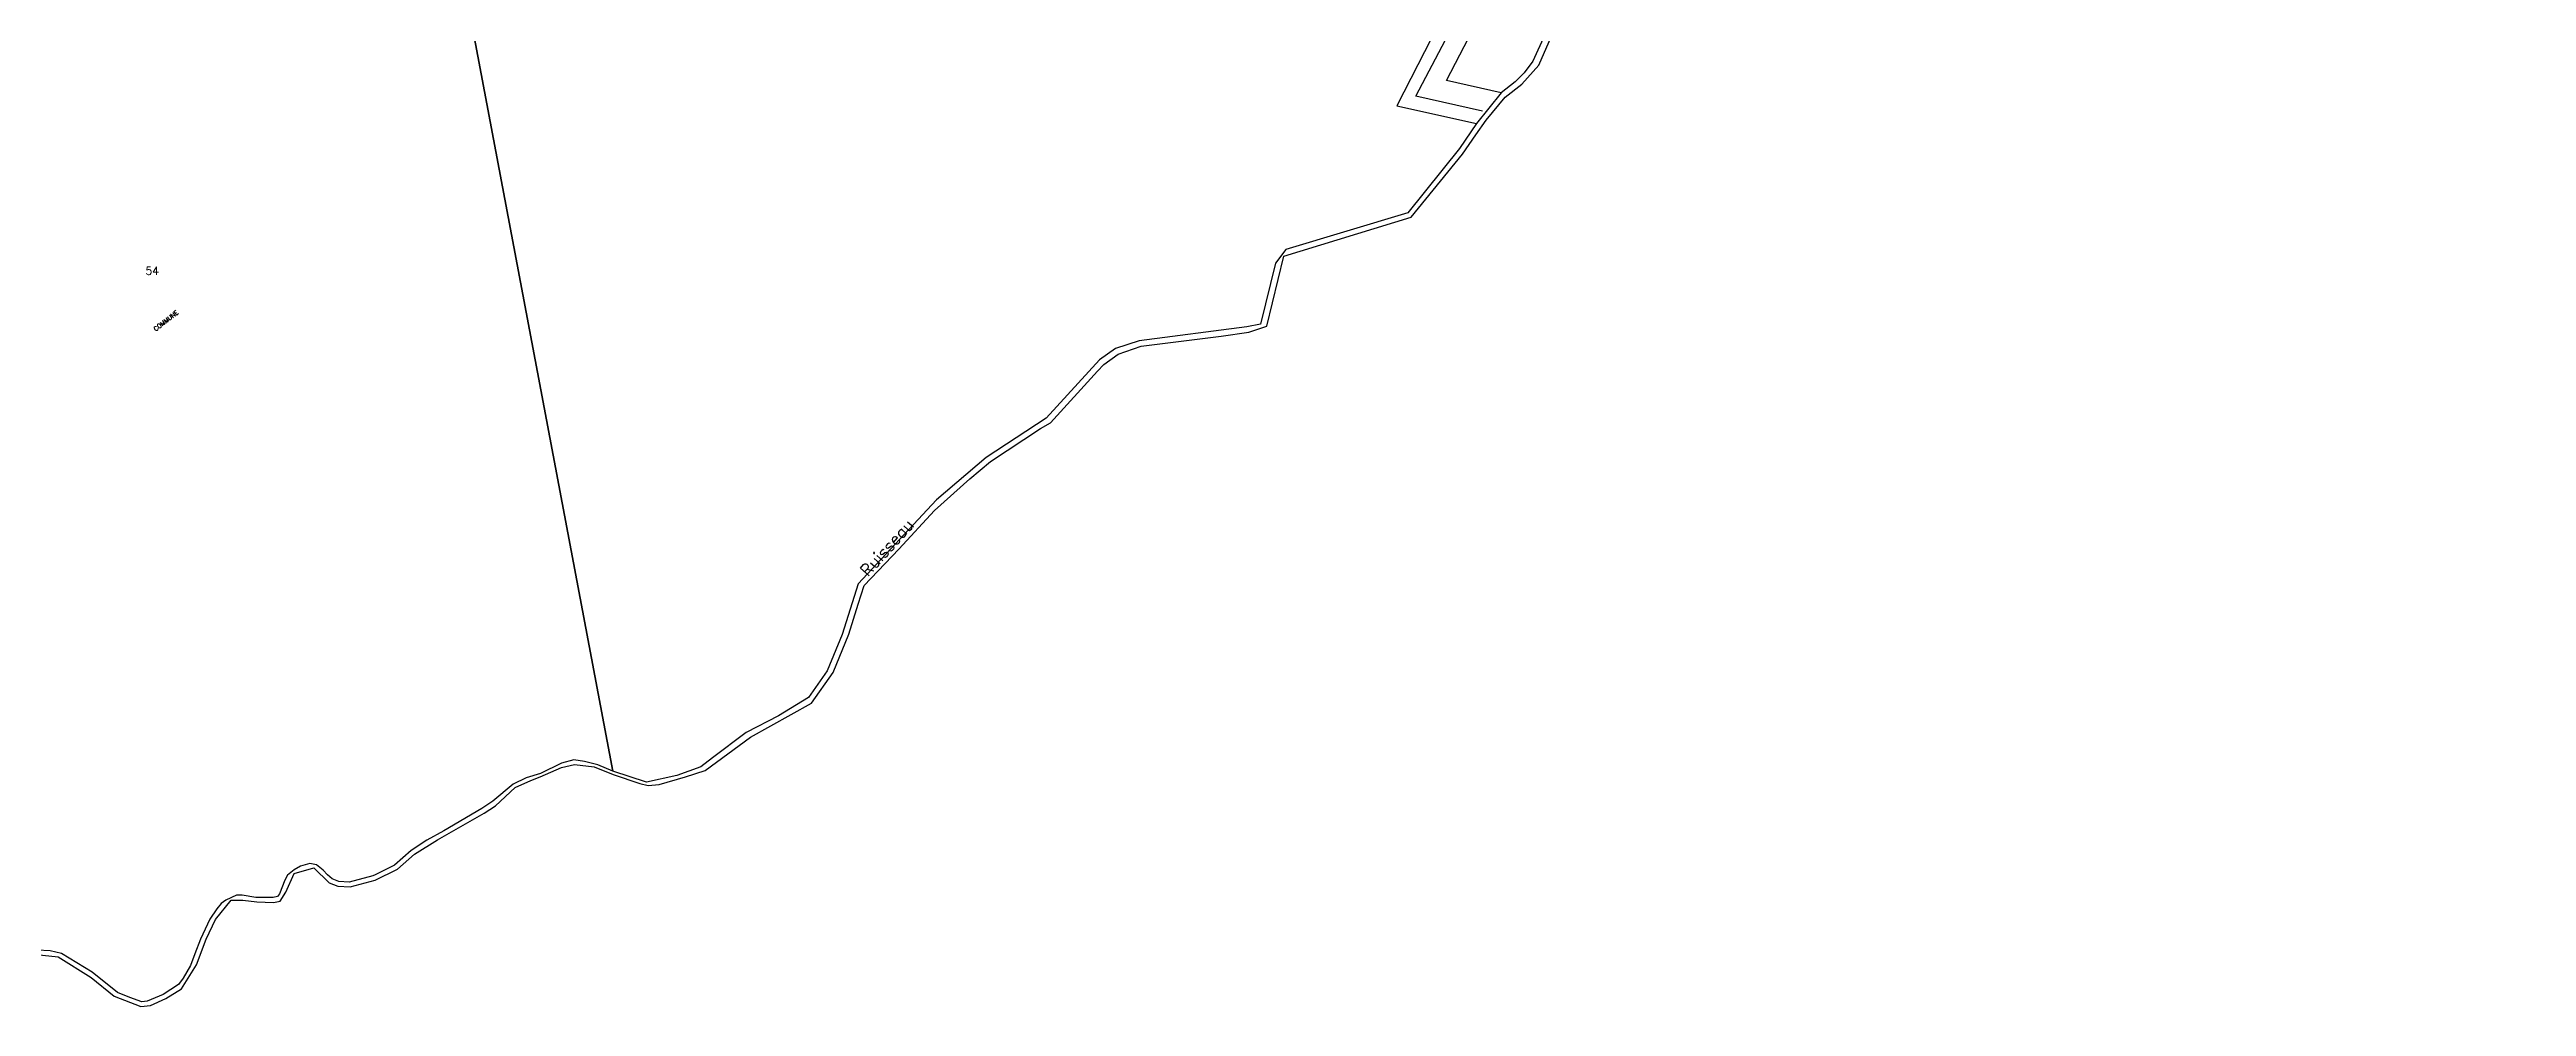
# Model space of a CAD drawing. Header units: metres. Extents: x 394605 to 1395358, y 4171135 to 6406139.
# Drawn here: x 1393865 to 1394493, y 4171629 to 4171872 of the extents above; entities that cross this region are included whole.
import ezdxf

# ---------------------------------------------------------------- set-up
doc = ezdxf.new("R2010")
doc.units = ezdxf.units.M
doc.header["$LTSCALE"] = 2
doc.layers.add('T-SECTION AW', color=2, linetype='Continuous')
doc.styles.get("Standard").update_dxf_attribs({"font": 'txt.shx'})

msp = doc.modelspace()

# ---------------------------------------------------------------- linework, layer by layer
at = {"layer": 'T-SECTION AW', "color": 45, "flags": 128}
for points in [[(1394228.26, 4171856), (1394211.42, 4171859.83), (1394492.91, 4172394.39)], [(1394340.4, 4172118.71), (1394206.6, 4171857.38), (1394226.76, 4171852.94), (1394222.42, 4171846.57), (1394209.36, 4171830.24), (1394178.46, 4171820.93), (1394175.84, 4171817.54), (1394172, 4171802.06), (1394168.53, 4171801.37), (1394141.29, 4171797.82), (1394135.26, 4171795.91), (1394131.21, 4171793.03), (1394117.7, 4171778.23), (1394102.44, 4171768.24), (1394089.9, 4171757.55), (1394070.07, 4171736.22), (1394066.01, 4171723.41), (1394062.14, 4171714.14), (1394057.45, 4171707.4), (1394049.85, 4171702.77), (1394041.68, 4171698.52), (1394033.14, 4171692.12), (1394030.13, 4171689.84), (1394024.09, 4171687.69), (1394016.41, 4171685.96), (1394007.82, 4171688.72), (1393967.63, 4171901.79)], [(1394246.71, 4171881.11), (1394241.06, 4171868.67), (1394238.89, 4171865.73), (1394236.53, 4171863.46), (1394232.98, 4171860.65), (1394219.14, 4171863.84), (1394342.33, 4172100.95)], [(1393967.63, 4171901.79), (1394007.82, 4171688.72), (1394007.82, 4171688.72), (1394004.07, 4171690.36), (1394000.69, 4171691.17), (1393997.97, 4171691.6), (1393994.86, 4171690.81), (1393989.48, 4171688.15), (1393985.88, 4171687.07), (1393982.57, 4171685.43), (1393977.43, 4171681.16), (1393974.61, 4171679.29), (1393964.99, 4171673.66), (1393960.7, 4171671.25), (1393956.75, 4171668.68), (1393952.48, 4171664.95), (1393947.62, 4171662.51), (1393947.05, 4171662.24), (1393941.04, 4171660.61), (1393938.43, 4171660.79), (1393936.71, 4171661.5), (1393935.54, 4171662.49), (1393934.39, 4171663.7), (1393932.74, 4171665.01), (1393931.07, 4171665.33), (1393928.65, 4171664.67), (1393927.04, 4171663.72), (1393925.4, 4171662.4), (1393924.74, 4171661.16), (1393923.34, 4171657.69), (1393922.84, 4171656.97), (1393921.73, 4171656.72), (1393917.38, 4171656.76), (1393913.89, 4171657.35), (1393912.45, 4171657.36), (1393909.72, 4171656.06), (1393908.59, 4171655.2), (1393907.47, 4171653.87), (1393905.74, 4171651.24), (1393903.34, 4171646.16), (1393901.92, 4171642.46), (1393900.81, 4171639.53), (1393898.97, 4171636.32), (1393897.76, 4171634.66), (1393895.84, 4171633.45), (1393893.84, 4171632.15), (1393889.79, 4171630.5), (1393888.42, 4171630.33), (1393885.43, 4171631.39), (1393882.32, 4171632.67), (1393875.86, 4171637.8), (1393868.12, 4171642.52), (1393865.23, 4171643.19), (1393861.92, 4171643.38)], [(1393861.69, 4171642.26), (1393867.26, 4171641.73), (1393875.66, 4171636.44), (1393881.47, 4171631.72), (1393888.2, 4171629.12), (1393890.7, 4171629.38), (1393894.54, 4171631.11), (1393898.48, 4171633.58), (1393902.32, 4171639.69), (1393904.73, 4171646.19), (1393907.15, 4171651.15), (1393911.08, 4171656.04), (1393914.07, 4171656.05), (1393917.62, 4171655.65), (1393921.85, 4171655.43), (1393923.56, 4171655.77), (1393924.93, 4171658.12), (1393927.04, 4171662.84), (1393932.03, 4171664.23), (1393935.96, 4171660.47), (1393938.11, 4171659.6), (1393941.27, 4171659.46), (1393947.64, 4171661.11), (1393953.29, 4171663.88), (1393957.59, 4171667.72), (1393963.4, 4171671.38), (1393975.25, 4171678.1), (1393978.07, 4171679.99), (1393983.1, 4171684.61), (1393987.03, 4171686.41), (1393989.4, 4171687.32), (1393994.84, 4171689.71), (1393998.16, 4171690.46), (1394003.13, 4171689.86), (1394007.92, 4171687.93), (1394014.68, 4171685.63), (1394016.81, 4171685.09), (1394019.59, 4171685.36), (1394026.24, 4171687.31), (1394031.23, 4171688.89), (1394042.72, 4171697.35), (1394058.2, 4171705.97), (1394063.73, 4171713.72), (1394067.7, 4171723.47), (1394070.07, 4171731.11), (1394071.55, 4171735.78), (1394080.35, 4171745), (1394089.37, 4171754.79), (1394098.3, 4171762.88), (1394103.54, 4171767.25), (1394116.27, 4171775.61), (1394118.77, 4171777.03), (1394130.7, 4171790.14), (1394132.29, 4171791.86), (1394135.91, 4171794.46), (1394141.77, 4171796.45), (1394162.02, 4171798.96), (1394169.09, 4171799.98), (1394173.6, 4171801.51), (1394177.9, 4171819.31), (1394210.21, 4171829.18), (1394223.25, 4171845.12), (1394226.56, 4171850.01), (1394229.23, 4171853.73), (1394234.04, 4171859.6), (1394238.29, 4171862.85), (1394242.53, 4171867.69), (1394247.53, 4171879.09)], [(1393861.69, 4171642.26), (1393867.26, 4171641.73), (1393875.66, 4171636.44), (1393881.47, 4171631.72), (1393888.2, 4171629.12), (1393890.7, 4171629.38), (1393894.54, 4171631.11), (1393898.48, 4171633.58), (1393902.32, 4171639.69), (1393904.73, 4171646.19), (1393907.15, 4171651.15), (1393911.08, 4171656.04), (1393914.07, 4171656.05), (1393917.62, 4171655.65), (1393921.85, 4171655.43), (1393923.56, 4171655.77), (1393924.93, 4171658.12), (1393927.04, 4171662.84), (1393932.03, 4171664.23), (1393935.96, 4171660.47), (1393938.11, 4171659.6), (1393941.27, 4171659.46), (1393947.64, 4171661.11), (1393953.29, 4171663.88), (1393957.59, 4171667.72), (1393963.4, 4171671.38), (1393975.25, 4171678.1), (1393978.07, 4171679.99), (1393983.1, 4171684.61), (1393987.03, 4171686.41), (1393989.4, 4171687.32), (1393994.84, 4171689.71), (1393998.16, 4171690.46), (1394003.13, 4171689.86), (1394007.92, 4171687.93), (1394014.68, 4171685.63), (1394016.81, 4171685.09), (1394019.59, 4171685.36), (1394026.24, 4171687.31), (1394031.23, 4171688.89), (1394042.72, 4171697.35), (1394058.2, 4171705.97), (1394063.73, 4171713.72), (1394067.7, 4171723.47), (1394070.07, 4171731.11), (1394071.55, 4171735.78), (1394080.35, 4171745), (1394089.37, 4171754.79), (1394098.3, 4171762.88), (1394103.54, 4171767.25), (1394116.27, 4171775.61), (1394118.77, 4171777.03), (1394130.7, 4171790.14), (1394132.29, 4171791.86), (1394135.91, 4171794.46), (1394141.77, 4171796.45), (1394162.02, 4171798.96), (1394169.09, 4171799.98), (1394173.6, 4171801.51), (1394177.9, 4171819.31), (1394210.21, 4171829.18), (1394223.25, 4171845.12), (1394226.56, 4171850.01), (1394229.23, 4171853.73), (1394234.04, 4171859.6), (1394238.29, 4171862.85), (1394242.53, 4171867.69), (1394247.53, 4171879.09)], [(1393861.69, 4171642.26), (1393867.26, 4171641.73), (1393875.66, 4171636.44), (1393881.47, 4171631.72), (1393888.2, 4171629.12), (1393890.7, 4171629.38), (1393894.54, 4171631.11), (1393898.48, 4171633.58), (1393902.32, 4171639.69), (1393904.73, 4171646.19), (1393907.15, 4171651.15), (1393911.08, 4171656.04), (1393914.07, 4171656.05), (1393917.62, 4171655.65), (1393921.85, 4171655.43), (1393923.56, 4171655.77), (1393924.93, 4171658.12), (1393927.04, 4171662.84), (1393932.03, 4171664.23), (1393935.96, 4171660.47), (1393938.11, 4171659.6), (1393941.27, 4171659.46), (1393947.64, 4171661.11), (1393953.29, 4171663.88), (1393957.59, 4171667.72), (1393963.4, 4171671.38), (1393975.25, 4171678.1), (1393978.07, 4171679.99), (1393983.1, 4171684.61), (1393987.03, 4171686.41), (1393989.4, 4171687.32), (1393994.84, 4171689.71), (1393998.16, 4171690.46), (1394003.13, 4171689.86), (1394007.92, 4171687.93), (1394014.68, 4171685.63), (1394016.81, 4171685.09), (1394019.59, 4171685.36), (1394026.24, 4171687.31), (1394031.23, 4171688.89), (1394042.72, 4171697.35), (1394058.2, 4171705.97), (1394063.73, 4171713.72), (1394067.7, 4171723.47), (1394070.07, 4171731.11), (1394071.55, 4171735.78), (1394080.35, 4171745), (1394089.37, 4171754.79), (1394098.3, 4171762.88), (1394103.54, 4171767.25), (1394116.27, 4171775.61), (1394118.77, 4171777.03), (1394130.7, 4171790.14), (1394132.29, 4171791.86), (1394135.91, 4171794.46), (1394141.77, 4171796.45), (1394162.02, 4171798.96), (1394169.09, 4171799.98), (1394173.6, 4171801.51), (1394177.9, 4171819.31), (1394210.21, 4171829.18), (1394223.25, 4171845.12), (1394226.56, 4171850.01), (1394229.23, 4171853.73), (1394234.04, 4171859.6), (1394238.29, 4171862.85), (1394242.53, 4171867.69), (1394247.53, 4171879.09)], [(1393861.69, 4171642.26), (1393867.26, 4171641.73), (1393875.66, 4171636.44), (1393881.47, 4171631.72), (1393888.2, 4171629.12), (1393890.7, 4171629.38), (1393894.54, 4171631.11), (1393898.48, 4171633.58), (1393902.32, 4171639.69), (1393904.73, 4171646.19), (1393907.15, 4171651.15), (1393911.08, 4171656.04), (1393914.07, 4171656.05), (1393917.62, 4171655.65), (1393921.85, 4171655.43), (1393923.56, 4171655.77), (1393924.93, 4171658.12), (1393927.04, 4171662.84), (1393932.03, 4171664.23), (1393935.96, 4171660.47), (1393938.11, 4171659.6), (1393941.27, 4171659.46), (1393947.64, 4171661.11), (1393953.29, 4171663.88), (1393957.59, 4171667.72), (1393963.4, 4171671.38), (1393975.25, 4171678.1), (1393978.07, 4171679.99), (1393983.1, 4171684.61), (1393987.03, 4171686.41), (1393989.4, 4171687.32), (1393994.84, 4171689.71), (1393998.16, 4171690.46), (1394003.13, 4171689.86), (1394007.92, 4171687.93), (1394014.68, 4171685.63), (1394016.81, 4171685.09), (1394019.59, 4171685.36), (1394026.24, 4171687.31), (1394031.23, 4171688.89), (1394042.72, 4171697.35), (1394058.2, 4171705.97), (1394063.73, 4171713.72), (1394067.7, 4171723.47), (1394070.07, 4171731.11), (1394071.55, 4171735.78), (1394080.35, 4171745), (1394089.37, 4171754.79), (1394098.3, 4171762.88), (1394103.54, 4171767.25), (1394116.27, 4171775.61), (1394118.77, 4171777.03), (1394130.7, 4171790.14), (1394132.29, 4171791.86), (1394135.91, 4171794.46), (1394141.77, 4171796.45), (1394162.02, 4171798.96), (1394169.09, 4171799.98), (1394173.6, 4171801.51), (1394177.9, 4171819.31), (1394210.21, 4171829.18), (1394223.25, 4171845.12), (1394226.56, 4171850.01), (1394229.23, 4171853.73), (1394234.04, 4171859.6), (1394238.29, 4171862.85), (1394242.53, 4171867.69), (1394247.53, 4171879.09)], [(1394246.71, 4171881.11), (1394241.06, 4171868.67), (1394238.89, 4171865.73), (1394236.53, 4171863.46), (1394232.98, 4171860.65), (1394226.76, 4171852.94), (1394222.42, 4171846.57), (1394209.36, 4171830.24), (1394178.46, 4171820.93), (1394175.84, 4171817.54), (1394172, 4171802.06), (1394168.53, 4171801.37), (1394141.29, 4171797.82), (1394135.26, 4171795.91), (1394131.21, 4171793.03), (1394117.7, 4171778.23), (1394102.44, 4171768.24), (1394089.9, 4171757.55), (1394070.07, 4171736.22), (1394066.01, 4171723.41), (1394062.14, 4171714.14), (1394057.45, 4171707.4), (1394049.85, 4171702.77), (1394041.68, 4171698.52), (1394033.14, 4171692.12), (1394030.13, 4171689.84), (1394024.09, 4171687.69), (1394016.41, 4171685.96), (1394007.82, 4171688.72), (1394004.07, 4171690.36), (1394000.69, 4171691.17), (1393997.97, 4171691.6), (1393994.86, 4171690.81), (1393989.48, 4171688.15), (1393985.88, 4171687.07), (1393982.57, 4171685.43), (1393977.43, 4171681.16), (1393974.61, 4171679.29), (1393964.99, 4171673.66), (1393960.7, 4171671.25), (1393956.75, 4171668.68), (1393952.48, 4171664.95), (1393947.62, 4171662.51), (1393947.05, 4171662.24), (1393941.04, 4171660.61), (1393938.43, 4171660.79), (1393936.71, 4171661.5), (1393935.54, 4171662.49), (1393934.39, 4171663.7), (1393932.74, 4171665.01), (1393931.07, 4171665.33), (1393928.65, 4171664.67), (1393927.04, 4171663.72), (1393925.4, 4171662.4), (1393924.74, 4171661.16), (1393923.34, 4171657.69), (1393922.84, 4171656.97), (1393921.73, 4171656.72), (1393917.38, 4171656.76), (1393913.89, 4171657.35), (1393912.45, 4171657.36), (1393909.72, 4171656.06), (1393908.59, 4171655.2), (1393907.47, 4171653.87), (1393905.74, 4171651.24), (1393903.34, 4171646.16), (1393901.92, 4171642.46), (1393900.81, 4171639.53), (1393898.97, 4171636.32), (1393897.76, 4171634.66), (1393895.84, 4171633.45), (1393893.84, 4171632.15), (1393889.79, 4171630.5), (1393888.42, 4171630.33), (1393885.43, 4171631.39), (1393882.32, 4171632.67), (1393875.86, 4171637.8), (1393868.12, 4171642.52), (1393865.23, 4171643.19), (1393861.92, 4171643.38)]]:
    msp.add_lwpolyline(points, dxfattribs=at)

# ---------------------------------------------------------------- texts
at = {"layer": 'T-SECTION AW', "color": 45}
msp.add_text('54', height=2, dxfattribs=at).set_placement((1393889.39, 4171814.57))
for s, height, rotation, p in [('COMMUNE', 1.125, 38.1, (1393892.02, 4171800.2)), ('Ruisseau', 3, 48, (1394072.5, 4171737.84))]:
    msp.add_text(s, height=height, rotation=rotation, dxfattribs=at).set_placement(p)

doc.saveas('drawing.dxf')
